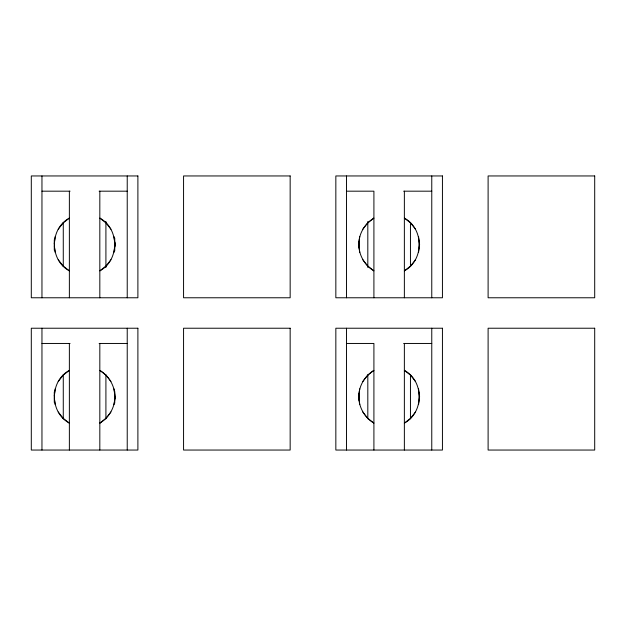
<?xml version="1.0" encoding="UTF-8"?>
<svg xmlns="http://www.w3.org/2000/svg" width="626" height="626" viewBox="0 0 626 626"><rect width="100%" height="100%" fill="white"/><g stroke="black" fill="none" stroke-linecap="round" stroke-linejoin="round"><path stroke-width="0.94" d="M54.313 250.275L54.306 239.758M54.313 402.549L54.306 392.032M114.887 246.417L114.887 242.544M114.887 398.684C115.552 387.314 109.613 376.195 99.824 370.373L106.021 375.217L110.966 381.524M362.759 259.704L367.712 266.011L373.91 270.855C363.863 264.908 357.9 253.311 358.839 241.699M362.759 411.978L367.712 418.285L373.91 423.121C363.863 417.174 357.9 405.578 358.839 393.973M419.428 248.358L419.428 240.603M419.428 400.624L419.428 392.87M110.966 259.704L106.021 266.011L99.824 270.855C119.597 260.213 119.597 228.74 99.824 218.106L106.021 222.942L110.966 229.249M110.966 411.978L106.021 418.285L99.824 423.121C108.963 417.605 114.988 407.495 114.894 396.751L114.01 388.863M415.507 259.704L410.562 266.011L404.365 270.855C424.138 260.213 424.138 228.74 404.365 218.106L410.562 222.942L415.507 229.249M415.507 411.978L410.562 418.285L404.365 423.121C424.138 412.487 424.138 381.015 404.365 370.373L410.562 375.217L415.507 381.524M58.218 259.704L63.171 266.011L69.369 270.855C49.415 260.189 49.446 228.772 69.369 218.106L63.171 222.942L58.218 229.249M58.218 411.978L63.171 418.285L69.369 423.121C49.415 412.456 49.446 381.046 69.369 370.373L63.171 375.217L58.218 381.524M362.759 229.249L367.712 222.942L373.91 218.106C365.044 223.49 359.011 233.185 358.839 243.647L359.715 252.364M362.759 381.524L367.712 375.217L373.91 370.373C365.044 375.764 359.011 385.459 358.839 395.914L359.715 404.631M54.298 243.647L55.182 236.597M54.298 395.914L55.182 388.863M358.815 243.639L359.715 236.597M358.815 395.914L359.715 388.863M114.01 252.364L115.051 244.476L114.01 236.597M114.01 404.631L115.051 396.751M418.551 252.364L419.592 244.476L418.551 236.597M418.551 404.631L419.592 396.751L418.551 388.863M54.345 246.394L55.182 252.364M54.345 398.66L55.182 404.631M41.958 191.18L70.057 191.18M99.127 191.18L127.227 191.18M346.499 191.18L373.91 191.18L373.91 297.773M403.668 191.18L431.768 191.18M41.958 343.455L70.057 343.455M99.127 343.455L127.227 343.455M346.499 343.455L373.91 343.455L373.91 450.047M403.668 343.455L431.768 343.455M431.768 175.953L431.768 297.773M431.768 328.227L431.768 450.047M419.287 241.057L419.287 247.904M419.287 393.324L419.287 400.17M410.453 222.473L410.453 266.48M410.453 374.747L410.453 418.755M404.365 191.18L404.365 297.773M404.365 343.455L404.365 450.047M367.814 221.494L367.814 267.459M367.814 374.747L367.814 418.755M358.988 242.035L358.988 247.904M358.988 394.302L358.988 400.17M346.499 175.953L346.499 297.773M346.499 328.227L346.499 450.047M127.227 175.953L127.227 297.773M127.227 328.227L127.227 450.047M114.746 238.123L114.746 250.838M114.746 391.367L114.746 403.105M105.911 221.494L105.911 267.459M105.911 374.747L105.911 418.755M99.824 191.18L99.824 297.773M99.824 343.455L99.824 450.047M69.369 191.18L69.369 297.773M69.369 343.455L69.369 450.047M63.273 222.473L63.273 266.48M63.273 374.747L63.273 418.755M54.446 239.101L54.446 249.86M54.446 391.367L54.446 402.127M41.958 175.953L41.958 297.773M41.958 328.227L41.958 450.047M137.892 175.953L31.3 175.953L31.3 297.773L137.892 297.773L137.892 175.953M290.159 175.953L183.567 175.953L183.567 297.773L290.159 297.773L290.159 175.953M442.433 175.953L335.841 175.953L335.841 297.773L442.433 297.773L442.433 175.953M594.7 175.953L488.108 175.953L488.108 297.773L594.7 297.773L594.7 175.953M137.892 328.227L31.3 328.227L31.3 450.047L137.892 450.047L137.892 328.227M290.159 328.227L183.567 328.227L183.567 450.047L290.159 450.047L290.159 328.227M442.433 328.227L335.841 328.227L335.841 450.047L442.433 450.047L442.433 328.227M594.7 328.227L488.108 328.227L488.108 450.047L594.7 450.047L594.7 328.227"/></g></svg>
